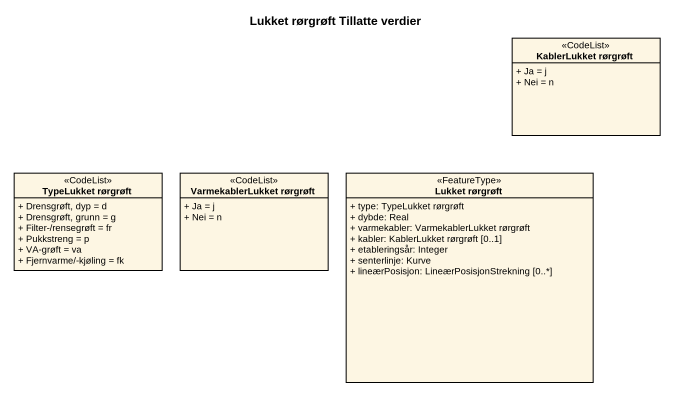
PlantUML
@startuml
title Lukket rørgrøft Tillatte verdier
hide circle
hide empty members
skinparam classAttributeIconSize 0
class "KablerLukket rørgrøft" as KablerLukket_rørgrøft <<CodeList>> {
  + Ja = j
  + Nei = n
}
class "TypeLukket rørgrøft" as TypeLukket_rørgrøft <<CodeList>> {
  + Drensgrøft, dyp = d
  + Drensgrøft, grunn = g
  + Filter-/rensegrøft = fr
  + Pukkstreng = p
  + VA-grøft = va
  + Fjernvarme/-kjøling = fk
}
class "VarmekablerLukket rørgrøft" as VarmekablerLukket_rørgrøft <<CodeList>> {
  + Ja = j
  + Nei = n
}
class "Lukket rørgrøft" as Lukket_rørgrøft <<FeatureType>> {
  + type: TypeLukket rørgrøft
  + dybde: Real
  + varmekabler: VarmekablerLukket rørgrøft
  + kabler: KablerLukket rørgrøft [0..1]
  + etableringsår: Integer
  + senterlinje: Kurve
  + lineærPosisjon: LineærPosisjonStrekning [0..*]
}
@enduml
